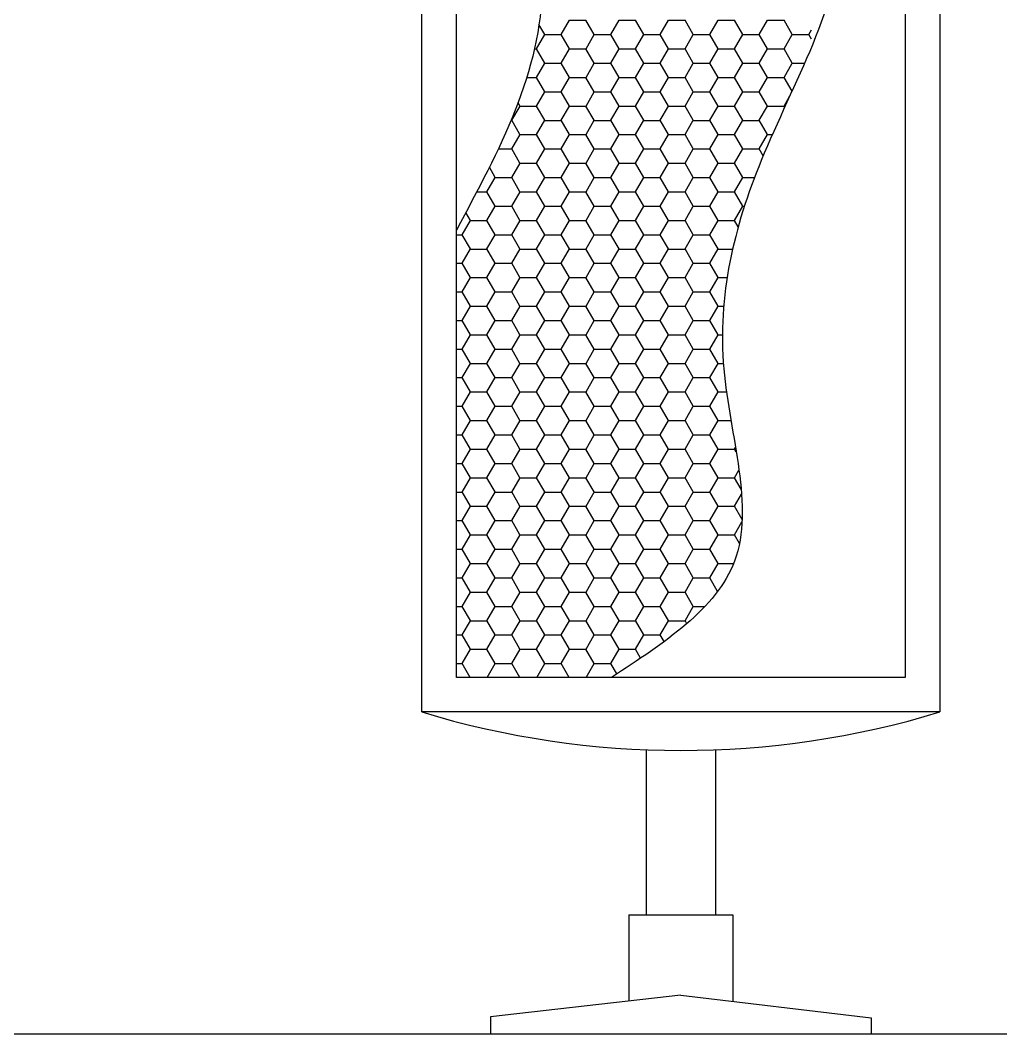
# Model space of a CAD drawing. Header units: inches. Extents: x 11.8 to 54.3, y 10.8 to 35.6.
# Drawn here: x 19.965 to 20.531, y 26.498 to 27.083 of the extents above; entities that cross this region are included whole.
import ezdxf

# ---------------------------------------------------------------- set-up
doc = ezdxf.new("R2010")
doc.units = ezdxf.units.IN
doc.header["$MEASUREMENT"] = 0
for name, color, linetype in [('02', 2, 'Continuous'), ('1', 1, 'Continuous'), ('4', 4, 'Continuous')]:
    doc.layers.add(name, color=color, linetype=linetype)

msp = doc.modelspace()

# ---------------------------------------------------------------- linework, layer by layer
at = {"layer": '02'}
for p, q in [((20.27713, 27.0749), (20.28189, 27.08315)), ((20.28188, 27.08314), (20.29141, 27.08314)), ((20.29617, 27.0749), (20.29141, 27.08315)), ((20.3057, 27.0749), (20.31047, 27.08315)), ((20.31046, 27.08314), (20.31998, 27.08314)), ((20.32474, 27.0749), (20.31998, 27.08315)), ((20.33428, 27.0749), (20.33904, 27.08315)), ((20.33903, 27.08314), (20.34856, 27.08314)), ((20.35332, 27.0749), (20.34856, 27.08315)), ((20.36285, 27.0749), (20.36762, 27.08315)), ((20.36761, 27.08314), (20.37713, 27.08314)), ((20.38189, 27.0749), (20.37713, 27.08315)), ((20.39143, 27.0749), (20.39619, 27.08315)), ((20.39618, 27.08314), (20.40571, 27.08314)), ((20.41047, 27.0749), (20.40571, 27.08315)), ((20.26759, 27.0749), (20.26427, 27.08066)), ((20.42, 27.0749), (20.42158, 27.07763)), ((20.26284, 27.06665), (20.2676, 27.0749)), ((20.26759, 27.07489), (20.27712, 27.07489)), ((20.28188, 27.06666), (20.27712, 27.0749)), ((20.29142, 27.06665), (20.29618, 27.0749)), ((20.29617, 27.07489), (20.30569, 27.07489)), ((20.31046, 27.06666), (20.30569, 27.0749)), ((20.31999, 27.06665), (20.32475, 27.0749)), ((20.32474, 27.07489), (20.33427, 27.07489)), ((20.33903, 27.06666), (20.33427, 27.0749)), ((20.34857, 27.06665), (20.35333, 27.0749)), ((20.35332, 27.07489), (20.36284, 27.07489)), ((20.36761, 27.06666), (20.36284, 27.0749)), ((20.37714, 27.06665), (20.3819, 27.0749)), ((20.38189, 27.07489), (20.39142, 27.07489)), ((20.39618, 27.06666), (20.39142, 27.0749)), ((20.40572, 27.06665), (20.41048, 27.0749)), ((20.41047, 27.07489), (20.41999, 27.07489)), ((20.42158, 27.07215), (20.41999, 27.0749)), ((20.26164, 27.06664), (20.26283, 27.06664)), ((20.26759, 27.05841), (20.26283, 27.06666)), ((20.27713, 27.0584), (20.28189, 27.06665)), ((20.28188, 27.06664), (20.29141, 27.06664)), ((20.29617, 27.05841), (20.29141, 27.06666)), ((20.3057, 27.0584), (20.31047, 27.06665)), ((20.31046, 27.06664), (20.31998, 27.06664)), ((20.32474, 27.05841), (20.31998, 27.06666)), ((20.33428, 27.0584), (20.33904, 27.06665)), ((20.33903, 27.06664), (20.34856, 27.06664)), ((20.35332, 27.05841), (20.34856, 27.06666)), ((20.36285, 27.0584), (20.36762, 27.06665)), ((20.36761, 27.06664), (20.37713, 27.06664)), ((20.38189, 27.05841), (20.37713, 27.06666)), ((20.39143, 27.0584), (20.39619, 27.06665)), ((20.39618, 27.06664), (20.40571, 27.06664)), ((20.41047, 27.05841), (20.40571, 27.06666)), ((20.26284, 27.05015), (20.2676, 27.0584)), ((20.26759, 27.05839), (20.27712, 27.05839)), ((20.28188, 27.05016), (20.27712, 27.05841)), ((20.29142, 27.05015), (20.29618, 27.0584)), ((20.29617, 27.05839), (20.30569, 27.05839)), ((20.31046, 27.05016), (20.30569, 27.05841)), ((20.31999, 27.05015), (20.32475, 27.0584)), ((20.32474, 27.05839), (20.33427, 27.05839)), ((20.33903, 27.05016), (20.33427, 27.05841)), ((20.34857, 27.05015), (20.35333, 27.0584)), ((20.35332, 27.05839), (20.36284, 27.05839)), ((20.36761, 27.05016), (20.36284, 27.05841)), ((20.37714, 27.05015), (20.3819, 27.0584)), ((20.38189, 27.05839), (20.39142, 27.05839)), ((20.39618, 27.05016), (20.39142, 27.05841)), ((20.40572, 27.05015), (20.41048, 27.0584)), ((20.41047, 27.05839), (20.4176, 27.05839)), ((20.25719, 27.05014), (20.26283, 27.05014)), ((20.26759, 27.04191), (20.26283, 27.05016)), ((20.27713, 27.0419), (20.28189, 27.05015)), ((20.28188, 27.05014), (20.29141, 27.05014)), ((20.29617, 27.04191), (20.29141, 27.05016)), ((20.3057, 27.0419), (20.31047, 27.05015)), ((20.31046, 27.05014), (20.31998, 27.05014)), ((20.32474, 27.04191), (20.31998, 27.05016)), ((20.33428, 27.0419), (20.33904, 27.05015)), ((20.33903, 27.05014), (20.34856, 27.05014)), ((20.35332, 27.04191), (20.34856, 27.05016)), ((20.36285, 27.0419), (20.36762, 27.05015)), ((20.36761, 27.05014), (20.37713, 27.05014)), ((20.38189, 27.04191), (20.37713, 27.05016)), ((20.39143, 27.0419), (20.39619, 27.05015)), ((20.39618, 27.05014), (20.40571, 27.05014)), ((20.41032, 27.04216), (20.40571, 27.05016)), ((20.26284, 27.03365), (20.2676, 27.0419)), ((20.26759, 27.0419), (20.27712, 27.0419)), ((20.28188, 27.03366), (20.27712, 27.04191)), ((20.29142, 27.03365), (20.29618, 27.0419)), ((20.29617, 27.0419), (20.30569, 27.0419)), ((20.31046, 27.03366), (20.30569, 27.04191)), ((20.31999, 27.03365), (20.32475, 27.0419)), ((20.32474, 27.0419), (20.33427, 27.0419)), ((20.33903, 27.03366), (20.33427, 27.04191)), ((20.34857, 27.03365), (20.35333, 27.0419)), ((20.35332, 27.0419), (20.36284, 27.0419)), ((20.36761, 27.03366), (20.36284, 27.04191)), ((20.37714, 27.03365), (20.3819, 27.0419)), ((20.38189, 27.0419), (20.39142, 27.0419)), ((20.39618, 27.03366), (20.39142, 27.04191)), ((20.40572, 27.03365), (20.40914, 27.03959)), ((20.24855, 27.02541), (20.25332, 27.03365)), ((20.25331, 27.03366), (20.25218, 27.03561)), ((20.25331, 27.03365), (20.26283, 27.03365)), ((20.26759, 27.02541), (20.26283, 27.03366)), ((20.27713, 27.02541), (20.28189, 27.03365)), ((20.28188, 27.03365), (20.29141, 27.03365)), ((20.29617, 27.02541), (20.29141, 27.03366)), ((20.3057, 27.02541), (20.31047, 27.03365)), ((20.31046, 27.03365), (20.31998, 27.03365)), ((20.32474, 27.02541), (20.31998, 27.03366)), ((20.33428, 27.02541), (20.33904, 27.03365)), ((20.33903, 27.03365), (20.34856, 27.03365)), ((20.35332, 27.02541), (20.34856, 27.03366)), ((20.36285, 27.02541), (20.36762, 27.03365)), ((20.36761, 27.03365), (20.37713, 27.03365)), ((20.38189, 27.02541), (20.37713, 27.03366)), ((20.39143, 27.02541), (20.39619, 27.03365)), ((20.39618, 27.03365), (20.40571, 27.03365)), ((20.4061, 27.03297), (20.40571, 27.03366)), ((20.24812, 27.0254), (20.24854, 27.0254)), ((20.25331, 27.01716), (20.24854, 27.02541)), ((20.26284, 27.01716), (20.2676, 27.02541)), ((20.26759, 27.0254), (20.27712, 27.0254)), ((20.28188, 27.01716), (20.27712, 27.02541)), ((20.29142, 27.01716), (20.29618, 27.02541)), ((20.29617, 27.0254), (20.30569, 27.0254)), ((20.31046, 27.01716), (20.30569, 27.02541)), ((20.31999, 27.01716), (20.32475, 27.02541)), ((20.32474, 27.0254), (20.33427, 27.0254)), ((20.33903, 27.01716), (20.33427, 27.02541)), ((20.34857, 27.01716), (20.35333, 27.02541)), ((20.35332, 27.0254), (20.36284, 27.0254)), ((20.36761, 27.01716), (20.36284, 27.02541)), ((20.37714, 27.01716), (20.3819, 27.02541)), ((20.38189, 27.0254), (20.39142, 27.0254)), ((20.39618, 27.01716), (20.39142, 27.02541)), ((20.24855, 27.00891), (20.25332, 27.01716)), ((20.25331, 27.01715), (20.26283, 27.01715)), ((20.26759, 27.00891), (20.26283, 27.01716)), ((20.27713, 27.00891), (20.28189, 27.01716)), ((20.28188, 27.01715), (20.29141, 27.01715)), ((20.29617, 27.00891), (20.29141, 27.01716)), ((20.3057, 27.00891), (20.31047, 27.01716)), ((20.31046, 27.01715), (20.31998, 27.01715)), ((20.32474, 27.00891), (20.31998, 27.01716)), ((20.33428, 27.00891), (20.33904, 27.01716)), ((20.33903, 27.01715), (20.34856, 27.01715)), ((20.35332, 27.00891), (20.34856, 27.01716)), ((20.36285, 27.00891), (20.36762, 27.01716)), ((20.36761, 27.01715), (20.37713, 27.01715)), ((20.38189, 27.00891), (20.37713, 27.01716)), ((20.39143, 27.00891), (20.39619, 27.01716)), ((20.39618, 27.01715), (20.39893, 27.01715)), ((20.24077, 27.0089), (20.24854, 27.0089)), ((20.25331, 27.00066), (20.24854, 27.00891)), ((20.26284, 27.00066), (20.2676, 27.00891)), ((20.26759, 27.0089), (20.27712, 27.0089)), ((20.28188, 27.00066), (20.27712, 27.00891)), ((20.29142, 27.00066), (20.29618, 27.00891)), ((20.29617, 27.0089), (20.30569, 27.0089)), ((20.31046, 27.00066), (20.30569, 27.00891)), ((20.31999, 27.00066), (20.32475, 27.00891)), ((20.32474, 27.0089), (20.33427, 27.0089)), ((20.33903, 27.00066), (20.33427, 27.00891)), ((20.34857, 27.00066), (20.35333, 27.00891)), ((20.35332, 27.0089), (20.36284, 27.0089)), ((20.36761, 27.00066), (20.36284, 27.00891)), ((20.37714, 27.00066), (20.3819, 27.00891)), ((20.38189, 27.0089), (20.39142, 27.0089)), ((20.39368, 27.00499), (20.39142, 27.00891)), ((20.23902, 26.99242), (20.23562, 26.9983)), ((20.24855, 26.99241), (20.25332, 27.00066)), ((20.25331, 27.00065), (20.26283, 27.00065)), ((20.26759, 26.99242), (20.26283, 27.00066)), ((20.27713, 26.99241), (20.28189, 27.00066)), ((20.28188, 27.00065), (20.29141, 27.00065)), ((20.29617, 26.99242), (20.29141, 27.00066)), ((20.3057, 26.99241), (20.31047, 27.00066)), ((20.31046, 27.00065), (20.31998, 27.00065)), ((20.32474, 26.99242), (20.31998, 27.00066)), ((20.33428, 26.99241), (20.33904, 27.00066)), ((20.33903, 27.00065), (20.34856, 27.00065)), ((20.35332, 26.99242), (20.34856, 27.00066)), ((20.36285, 26.99241), (20.36762, 27.00066)), ((20.36761, 27.00065), (20.37713, 27.00065)), ((20.38189, 26.99242), (20.37713, 27.00066)), ((20.23427, 26.98416), (20.23903, 26.99241)), ((20.23902, 26.9924), (20.24854, 26.9924)), ((20.25331, 26.98417), (20.24854, 26.99242)), ((20.26284, 26.98416), (20.2676, 26.99241)), ((20.26759, 26.9924), (20.27712, 26.9924)), ((20.28188, 26.98417), (20.27712, 26.99242)), ((20.29142, 26.98416), (20.29618, 26.99241)), ((20.29617, 26.9924), (20.30569, 26.9924)), ((20.31046, 26.98417), (20.30569, 26.99242)), ((20.31999, 26.98416), (20.32475, 26.99241)), ((20.32474, 26.9924), (20.33427, 26.9924)), ((20.33903, 26.98417), (20.33427, 26.99242)), ((20.34857, 26.98416), (20.35333, 26.99241)), ((20.35332, 26.9924), (20.36284, 26.9924)), ((20.36761, 26.98417), (20.36284, 26.99242)), ((20.37714, 26.98416), (20.3819, 26.99241)), ((20.38189, 26.9924), (20.38867, 26.9924)), ((20.22838, 26.98415), (20.23426, 26.98415)), ((20.23902, 26.97592), (20.23426, 26.98417)), ((20.24855, 26.97591), (20.25332, 26.98416)), ((20.25331, 26.98415), (20.26283, 26.98415)), ((20.26759, 26.97592), (20.26283, 26.98417)), ((20.27713, 26.97591), (20.28189, 26.98416)), ((20.28188, 26.98415), (20.29141, 26.98415)), ((20.29617, 26.97592), (20.29141, 26.98417)), ((20.3057, 26.97591), (20.31047, 26.98416)), ((20.31046, 26.98415), (20.31998, 26.98415)), ((20.32474, 26.97592), (20.31998, 26.98417)), ((20.33428, 26.97591), (20.33904, 26.98416)), ((20.33903, 26.98415), (20.34856, 26.98415)), ((20.35332, 26.97592), (20.34856, 26.98417)), ((20.36285, 26.97591), (20.36762, 26.98416)), ((20.36761, 26.98415), (20.37713, 26.98415)), ((20.38189, 26.97592), (20.37713, 26.98417)), ((20.22473, 26.96767), (20.22208, 26.97226)), ((20.23427, 26.96766), (20.23903, 26.97591)), ((20.23902, 26.9759), (20.24854, 26.9759)), ((20.25331, 26.96767), (20.24854, 26.97592)), ((20.26284, 26.96766), (20.2676, 26.97591)), ((20.26759, 26.9759), (20.27712, 26.9759)), ((20.28188, 26.96767), (20.27712, 26.97592)), ((20.29142, 26.96766), (20.29618, 26.97591)), ((20.29617, 26.9759), (20.30569, 26.9759)), ((20.31046, 26.96767), (20.30569, 26.97592)), ((20.31999, 26.96766), (20.32475, 26.97591)), ((20.32474, 26.9759), (20.33427, 26.9759)), ((20.33903, 26.96767), (20.33427, 26.97592)), ((20.34857, 26.96766), (20.35333, 26.97591)), ((20.35332, 26.9759), (20.36284, 26.9759)), ((20.36761, 26.96767), (20.36284, 26.97592)), ((20.37714, 26.96766), (20.3819, 26.97591)), ((20.38189, 26.9759), (20.38286, 26.9759)), ((20.21998, 26.95941), (20.22474, 26.96766)), ((20.22473, 26.96766), (20.23426, 26.96766)), ((20.23902, 26.95942), (20.23426, 26.96767)), ((20.24855, 26.95941), (20.25332, 26.96766)), ((20.25331, 26.96766), (20.26283, 26.96766)), ((20.26759, 26.95942), (20.26283, 26.96767)), ((20.27713, 26.95941), (20.28189, 26.96766)), ((20.28188, 26.96766), (20.29141, 26.96766)), ((20.29617, 26.95942), (20.29141, 26.96767)), ((20.3057, 26.95941), (20.31047, 26.96766)), ((20.31046, 26.96766), (20.31998, 26.96766)), ((20.32474, 26.95942), (20.31998, 26.96767)), ((20.33428, 26.95941), (20.33904, 26.96766)), ((20.33903, 26.96766), (20.34856, 26.96766)), ((20.35332, 26.95942), (20.34856, 26.96767)), ((20.36285, 26.95941), (20.36762, 26.96766)), ((20.36761, 26.96766), (20.37713, 26.96766)), ((20.37927, 26.96396), (20.37713, 26.96767)), ((20.21662, 26.95941), (20.21997, 26.95941)), ((20.22473, 26.95117), (20.21997, 26.95942)), ((20.23427, 26.95117), (20.23903, 26.95941)), ((20.23902, 26.95941), (20.24854, 26.95941)), ((20.25331, 26.95117), (20.24854, 26.95942)), ((20.26284, 26.95117), (20.2676, 26.95941)), ((20.26759, 26.95941), (20.27712, 26.95941)), ((20.28188, 26.95117), (20.27712, 26.95942)), ((20.29142, 26.95117), (20.29618, 26.95941)), ((20.29617, 26.95941), (20.30569, 26.95941)), ((20.31046, 26.95117), (20.30569, 26.95942)), ((20.31999, 26.95117), (20.32475, 26.95941)), ((20.32474, 26.95941), (20.33427, 26.95941)), ((20.33903, 26.95117), (20.33427, 26.95942)), ((20.34857, 26.95117), (20.35333, 26.95941)), ((20.35332, 26.95941), (20.36284, 26.95941)), ((20.36761, 26.95117), (20.36284, 26.95942)), ((20.21998, 26.94292), (20.22474, 26.95117)), ((20.22473, 26.95116), (20.23426, 26.95116)), ((20.23902, 26.94292), (20.23426, 26.95117)), ((20.24855, 26.94292), (20.25332, 26.95117)), ((20.25331, 26.95116), (20.26283, 26.95116)), ((20.26759, 26.94292), (20.26283, 26.95117)), ((20.27713, 26.94292), (20.28189, 26.95117)), ((20.28188, 26.95116), (20.29141, 26.95116)), ((20.29617, 26.94292), (20.29141, 26.95117)), ((20.3057, 26.94292), (20.31047, 26.95117)), ((20.31046, 26.95116), (20.31998, 26.95116)), ((20.32474, 26.94292), (20.31998, 26.95117)), ((20.33428, 26.94292), (20.33904, 26.95117)), ((20.33903, 26.95116), (20.34856, 26.95116)), ((20.35332, 26.94292), (20.34856, 26.95117)), ((20.36285, 26.94292), (20.36762, 26.95117)), ((20.36761, 26.95116), (20.37603, 26.95116)), ((20.21662, 26.94291), (20.21997, 26.94291)), ((20.22473, 26.93467), (20.21997, 26.94292)), ((20.23427, 26.93467), (20.23903, 26.94292)), ((20.23902, 26.94291), (20.24854, 26.94291)), ((20.25331, 26.93467), (20.24854, 26.94292)), ((20.26284, 26.93467), (20.2676, 26.94292)), ((20.26759, 26.94291), (20.27712, 26.94291)), ((20.28188, 26.93467), (20.27712, 26.94292)), ((20.29142, 26.93467), (20.29618, 26.94292)), ((20.29617, 26.94291), (20.30569, 26.94291)), ((20.31046, 26.93467), (20.30569, 26.94292)), ((20.31999, 26.93467), (20.32475, 26.94292)), ((20.32474, 26.94291), (20.33427, 26.94291)), ((20.33903, 26.93467), (20.33427, 26.94292)), ((20.34857, 26.93467), (20.35333, 26.94292)), ((20.35332, 26.94291), (20.36284, 26.94291)), ((20.36761, 26.93467), (20.36284, 26.94292)), ((20.21998, 26.92642), (20.22474, 26.93467)), ((20.22473, 26.93466), (20.23426, 26.93466)), ((20.23902, 26.92642), (20.23426, 26.93467)), ((20.24855, 26.92642), (20.25332, 26.93467)), ((20.25331, 26.93466), (20.26283, 26.93466)), ((20.26759, 26.92642), (20.26283, 26.93467)), ((20.27713, 26.92642), (20.28189, 26.93467)), ((20.28188, 26.93466), (20.29141, 26.93466)), ((20.29617, 26.92642), (20.29141, 26.93467)), ((20.3057, 26.92642), (20.31047, 26.93467)), ((20.31046, 26.93466), (20.31998, 26.93466)), ((20.32474, 26.92642), (20.31998, 26.93467)), ((20.33428, 26.92642), (20.33904, 26.93467)), ((20.33903, 26.93466), (20.34856, 26.93466)), ((20.35332, 26.92642), (20.34856, 26.93467)), ((20.36285, 26.92642), (20.36762, 26.93467)), ((20.36761, 26.93466), (20.37286, 26.93466)), ((20.21662, 26.92641), (20.21997, 26.92641)), ((20.22473, 26.91818), (20.21997, 26.92642)), ((20.23427, 26.91817), (20.23903, 26.92642)), ((20.23902, 26.92641), (20.24854, 26.92641)), ((20.25331, 26.91818), (20.24854, 26.92642)), ((20.26284, 26.91817), (20.2676, 26.92642)), ((20.26759, 26.92641), (20.27712, 26.92641)), ((20.28188, 26.91818), (20.27712, 26.92642)), ((20.29142, 26.91817), (20.29618, 26.92642)), ((20.29617, 26.92641), (20.30569, 26.92641)), ((20.31046, 26.91818), (20.30569, 26.92642)), ((20.31999, 26.91817), (20.32475, 26.92642)), ((20.32474, 26.92641), (20.33427, 26.92641)), ((20.33903, 26.91818), (20.33427, 26.92642)), ((20.34857, 26.91817), (20.35333, 26.92642)), ((20.35332, 26.92641), (20.36284, 26.92641)), ((20.36761, 26.91818), (20.36284, 26.92642)), ((20.21998, 26.90992), (20.22474, 26.91817)), ((20.22473, 26.91816), (20.23426, 26.91816)), ((20.23902, 26.90993), (20.23426, 26.91818)), ((20.24855, 26.90992), (20.25332, 26.91817)), ((20.25331, 26.91816), (20.26283, 26.91816)), ((20.26759, 26.90993), (20.26283, 26.91818)), ((20.27713, 26.90992), (20.28189, 26.91817)), ((20.28188, 26.91816), (20.29141, 26.91816)), ((20.29617, 26.90993), (20.29141, 26.91818)), ((20.3057, 26.90992), (20.31047, 26.91817)), ((20.31046, 26.91816), (20.31998, 26.91816)), ((20.32474, 26.90993), (20.31998, 26.91818)), ((20.33428, 26.90992), (20.33904, 26.91817)), ((20.33903, 26.91816), (20.34856, 26.91816)), ((20.35332, 26.90993), (20.34856, 26.91818)), ((20.36285, 26.90992), (20.36762, 26.91817)), ((20.36761, 26.91816), (20.37087, 26.91816)), ((20.21662, 26.90991), (20.21997, 26.90991)), ((20.22473, 26.90168), (20.21997, 26.90993)), ((20.23427, 26.90167), (20.23903, 26.90992)), ((20.23902, 26.90991), (20.24854, 26.90991)), ((20.25331, 26.90168), (20.24854, 26.90993)), ((20.26284, 26.90167), (20.2676, 26.90992)), ((20.26759, 26.90991), (20.27712, 26.90991)), ((20.28188, 26.90168), (20.27712, 26.90993)), ((20.29142, 26.90167), (20.29618, 26.90992)), ((20.29617, 26.90991), (20.30569, 26.90991)), ((20.31046, 26.90168), (20.30569, 26.90993)), ((20.31999, 26.90167), (20.32475, 26.90992)), ((20.32474, 26.90991), (20.33427, 26.90991)), ((20.33903, 26.90168), (20.33427, 26.90993)), ((20.34857, 26.90167), (20.35333, 26.90992)), ((20.35332, 26.90991), (20.36284, 26.90991)), ((20.36761, 26.90168), (20.36284, 26.90993)), ((20.21998, 26.89342), (20.22474, 26.90167)), ((20.22473, 26.90166), (20.23426, 26.90166)), ((20.23902, 26.89343), (20.23426, 26.90168)), ((20.24855, 26.89342), (20.25332, 26.90167)), ((20.25331, 26.90166), (20.26283, 26.90166)), ((20.26759, 26.89343), (20.26283, 26.90168)), ((20.27713, 26.89342), (20.28189, 26.90167)), ((20.28188, 26.90166), (20.29141, 26.90166)), ((20.29617, 26.89343), (20.29141, 26.90168)), ((20.3057, 26.89342), (20.31047, 26.90167)), ((20.31046, 26.90166), (20.31998, 26.90166)), ((20.32474, 26.89343), (20.31998, 26.90168)), ((20.33428, 26.89342), (20.33904, 26.90167)), ((20.33903, 26.90166), (20.34856, 26.90166)), ((20.35332, 26.89343), (20.34856, 26.90168)), ((20.36285, 26.89342), (20.36762, 26.90167)), ((20.36761, 26.90166), (20.37013, 26.90166)), ((20.21662, 26.89342), (20.21997, 26.89342)), ((20.22473, 26.88518), (20.21997, 26.89343)), ((20.23427, 26.88517), (20.23903, 26.89342)), ((20.23902, 26.89342), (20.24854, 26.89342)), ((20.25331, 26.88518), (20.24854, 26.89343)), ((20.26284, 26.88517), (20.2676, 26.89342)), ((20.26759, 26.89342), (20.27712, 26.89342)), ((20.28188, 26.88518), (20.27712, 26.89343)), ((20.29142, 26.88517), (20.29618, 26.89342)), ((20.29617, 26.89342), (20.30569, 26.89342)), ((20.31046, 26.88518), (20.30569, 26.89343)), ((20.31999, 26.88517), (20.32475, 26.89342)), ((20.32474, 26.89342), (20.33427, 26.89342)), ((20.33903, 26.88518), (20.33427, 26.89343)), ((20.34857, 26.88517), (20.35333, 26.89342)), ((20.35332, 26.89342), (20.36284, 26.89342)), ((20.36761, 26.88518), (20.36284, 26.89343)), ((20.21998, 26.87693), (20.22474, 26.88517)), ((20.22473, 26.88517), (20.23426, 26.88517)), ((20.23902, 26.87693), (20.23426, 26.88518)), ((20.24855, 26.87693), (20.25332, 26.88517)), ((20.25331, 26.88517), (20.26283, 26.88517)), ((20.26759, 26.87693), (20.26283, 26.88518)), ((20.27713, 26.87693), (20.28189, 26.88517)), ((20.28188, 26.88517), (20.29141, 26.88517)), ((20.29617, 26.87693), (20.29141, 26.88518)), ((20.3057, 26.87693), (20.31047, 26.88517)), ((20.31046, 26.88517), (20.31998, 26.88517)), ((20.32474, 26.87693), (20.31998, 26.88518)), ((20.33428, 26.87693), (20.33904, 26.88517)), ((20.33903, 26.88517), (20.34856, 26.88517)), ((20.35332, 26.87693), (20.34856, 26.88518)), ((20.36285, 26.87693), (20.36762, 26.88517)), ((20.36761, 26.88517), (20.37068, 26.88517)), ((20.21662, 26.87692), (20.21997, 26.87692)), ((20.22473, 26.86868), (20.21997, 26.87693)), ((20.23427, 26.86868), (20.23903, 26.87693)), ((20.23902, 26.87692), (20.24854, 26.87692)), ((20.25331, 26.86868), (20.24854, 26.87693)), ((20.26284, 26.86868), (20.2676, 26.87693)), ((20.26759, 26.87692), (20.27712, 26.87692)), ((20.28188, 26.86868), (20.27712, 26.87693)), ((20.29142, 26.86868), (20.29618, 26.87693)), ((20.29617, 26.87692), (20.30569, 26.87692)), ((20.31046, 26.86868), (20.30569, 26.87693)), ((20.31999, 26.86868), (20.32475, 26.87693)), ((20.32474, 26.87692), (20.33427, 26.87692)), ((20.33903, 26.86868), (20.33427, 26.87693)), ((20.34857, 26.86868), (20.35333, 26.87693)), ((20.35332, 26.87692), (20.36284, 26.87692)), ((20.36761, 26.86868), (20.36284, 26.87693)), ((20.21998, 26.86043), (20.22474, 26.86868)), ((20.22473, 26.86867), (20.23426, 26.86867)), ((20.23902, 26.86043), (20.23426, 26.86868)), ((20.24855, 26.86043), (20.25332, 26.86868)), ((20.25331, 26.86867), (20.26283, 26.86867)), ((20.26759, 26.86043), (20.26283, 26.86868)), ((20.27713, 26.86043), (20.28189, 26.86868)), ((20.28188, 26.86867), (20.29141, 26.86867)), ((20.29617, 26.86043), (20.29141, 26.86868)), ((20.3057, 26.86043), (20.31047, 26.86868)), ((20.31046, 26.86867), (20.31998, 26.86867)), ((20.32474, 26.86043), (20.31998, 26.86868)), ((20.33428, 26.86043), (20.33904, 26.86868)), ((20.33903, 26.86867), (20.34856, 26.86867)), ((20.35332, 26.86043), (20.34856, 26.86868)), ((20.36285, 26.86043), (20.36762, 26.86868)), ((20.36761, 26.86867), (20.37248, 26.86867)), ((20.21662, 26.86042), (20.21997, 26.86042)), ((20.22473, 26.85218), (20.21997, 26.86043)), ((20.23427, 26.85218), (20.23903, 26.86043)), ((20.23902, 26.86042), (20.24854, 26.86042)), ((20.25331, 26.85218), (20.24854, 26.86043)), ((20.26284, 26.85218), (20.2676, 26.86043)), ((20.26759, 26.86042), (20.27712, 26.86042)), ((20.28188, 26.85218), (20.27712, 26.86043)), ((20.29142, 26.85218), (20.29618, 26.86043)), ((20.29617, 26.86042), (20.30569, 26.86042)), ((20.31046, 26.85218), (20.30569, 26.86043)), ((20.31999, 26.85218), (20.32475, 26.86043)), ((20.32474, 26.86042), (20.33427, 26.86042)), ((20.33903, 26.85218), (20.33427, 26.86043)), ((20.34857, 26.85218), (20.35333, 26.86043)), ((20.35332, 26.86042), (20.36284, 26.86042)), ((20.36761, 26.85218), (20.36284, 26.86043)), ((20.21998, 26.84393), (20.22474, 26.85218)), ((20.22473, 26.85217), (20.23426, 26.85217)), ((20.23902, 26.84394), (20.23426, 26.85218)), ((20.24855, 26.84393), (20.25332, 26.85218)), ((20.25331, 26.85217), (20.26283, 26.85217)), ((20.26759, 26.84394), (20.26283, 26.85218)), ((20.27713, 26.84393), (20.28189, 26.85218)), ((20.28188, 26.85217), (20.29141, 26.85217)), ((20.29617, 26.84394), (20.29141, 26.85218)), ((20.3057, 26.84393), (20.31047, 26.85218)), ((20.31046, 26.85217), (20.31998, 26.85217)), ((20.32474, 26.84394), (20.31998, 26.85218)), ((20.33428, 26.84393), (20.33904, 26.85218)), ((20.33903, 26.85217), (20.34856, 26.85217)), ((20.35332, 26.84394), (20.34856, 26.85218)), ((20.36285, 26.84393), (20.36762, 26.85218)), ((20.36761, 26.85217), (20.37507, 26.85217)), ((20.21662, 26.84392), (20.21997, 26.84392)), ((20.22473, 26.83569), (20.21997, 26.84394)), ((20.23427, 26.83568), (20.23903, 26.84393)), ((20.23902, 26.84392), (20.24854, 26.84392)), ((20.25331, 26.83569), (20.24854, 26.84394)), ((20.26284, 26.83568), (20.2676, 26.84393)), ((20.26759, 26.84392), (20.27712, 26.84392)), ((20.28188, 26.83569), (20.27712, 26.84394)), ((20.29142, 26.83568), (20.29618, 26.84393)), ((20.29617, 26.84392), (20.30569, 26.84392)), ((20.31046, 26.83569), (20.30569, 26.84394)), ((20.31999, 26.83568), (20.32475, 26.84393)), ((20.32474, 26.84392), (20.33427, 26.84392)), ((20.33903, 26.83569), (20.33427, 26.84394)), ((20.34857, 26.83568), (20.35333, 26.84393)), ((20.35332, 26.84392), (20.36284, 26.84392)), ((20.36761, 26.83569), (20.36284, 26.84394)), ((20.21998, 26.82743), (20.22474, 26.83568)), ((20.22473, 26.83567), (20.23426, 26.83567)), ((20.23902, 26.82744), (20.23426, 26.83569)), ((20.24855, 26.82743), (20.25332, 26.83568)), ((20.25331, 26.83567), (20.26283, 26.83567)), ((20.26759, 26.82744), (20.26283, 26.83569)), ((20.27713, 26.82743), (20.28189, 26.83568)), ((20.28188, 26.83567), (20.29141, 26.83567)), ((20.29617, 26.82744), (20.29141, 26.83569)), ((20.3057, 26.82743), (20.31047, 26.83568)), ((20.31046, 26.83567), (20.31998, 26.83567)), ((20.32474, 26.82744), (20.31998, 26.83569)), ((20.33428, 26.82743), (20.33904, 26.83568)), ((20.33903, 26.83567), (20.34856, 26.83567)), ((20.35332, 26.82744), (20.34856, 26.83569)), ((20.36285, 26.82743), (20.36762, 26.83568)), ((20.36761, 26.83567), (20.37713, 26.83567)), ((20.37814, 26.83393), (20.37713, 26.83569)), ((20.37714, 26.83568), (20.3777, 26.83665)), ((20.21662, 26.82742), (20.21997, 26.82742)), ((20.22473, 26.81919), (20.21997, 26.82744)), ((20.23427, 26.81918), (20.23903, 26.82743)), ((20.23902, 26.82742), (20.24854, 26.82742)), ((20.25331, 26.81919), (20.24854, 26.82744)), ((20.26284, 26.81918), (20.2676, 26.82743)), ((20.26759, 26.82742), (20.27712, 26.82742)), ((20.28188, 26.81919), (20.27712, 26.82744)), ((20.29142, 26.81918), (20.29618, 26.82743)), ((20.29617, 26.82742), (20.30569, 26.82742)), ((20.31046, 26.81919), (20.30569, 26.82744)), ((20.31999, 26.81918), (20.32475, 26.82743)), ((20.32474, 26.82742), (20.33427, 26.82742)), ((20.33903, 26.81919), (20.33427, 26.82744)), ((20.34857, 26.81918), (20.35333, 26.82743)), ((20.35332, 26.82742), (20.36284, 26.82742)), ((20.36761, 26.81919), (20.36284, 26.82744)), ((20.37714, 26.81918), (20.37969, 26.82359)), ((20.21998, 26.81093), (20.22474, 26.81918)), ((20.22473, 26.81918), (20.23426, 26.81918)), ((20.23902, 26.81094), (20.23426, 26.81919)), ((20.24855, 26.81093), (20.25332, 26.81918)), ((20.25331, 26.81918), (20.26283, 26.81918)), ((20.26759, 26.81094), (20.26283, 26.81919)), ((20.27713, 26.81093), (20.28189, 26.81918)), ((20.28188, 26.81918), (20.29141, 26.81918)), ((20.29617, 26.81094), (20.29141, 26.81919)), ((20.3057, 26.81093), (20.31047, 26.81918)), ((20.31046, 26.81918), (20.31998, 26.81918)), ((20.32474, 26.81094), (20.31998, 26.81919)), ((20.33428, 26.81093), (20.33904, 26.81918)), ((20.33903, 26.81918), (20.34856, 26.81918)), ((20.35332, 26.81094), (20.34856, 26.81919)), ((20.36285, 26.81093), (20.36762, 26.81918)), ((20.36761, 26.81918), (20.37713, 26.81918)), ((20.38094, 26.8126), (20.37713, 26.81919)), ((20.21662, 26.81093), (20.21997, 26.81093)), ((20.22473, 26.80269), (20.21997, 26.81094)), ((20.23427, 26.80269), (20.23903, 26.81093)), ((20.23902, 26.81093), (20.24854, 26.81093)), ((20.25331, 26.80269), (20.24854, 26.81094)), ((20.26284, 26.80269), (20.2676, 26.81093)), ((20.26759, 26.81093), (20.27712, 26.81093)), ((20.28188, 26.80269), (20.27712, 26.81094)), ((20.29142, 26.80269), (20.29618, 26.81093)), ((20.29617, 26.81093), (20.30569, 26.81093)), ((20.31046, 26.80269), (20.30569, 26.81094)), ((20.31999, 26.80269), (20.32475, 26.81093)), ((20.32474, 26.81093), (20.33427, 26.81093)), ((20.33903, 26.80269), (20.33427, 26.81094)), ((20.34857, 26.80269), (20.35333, 26.81093)), ((20.35332, 26.81093), (20.36284, 26.81093)), ((20.36761, 26.80269), (20.36284, 26.81094)), ((20.37714, 26.80269), (20.38117, 26.80967)), ((20.21998, 26.79444), (20.22474, 26.80269)), ((20.22473, 26.80268), (20.23426, 26.80268)), ((20.23902, 26.79444), (20.23426, 26.80269)), ((20.24855, 26.79444), (20.25332, 26.80269)), ((20.25331, 26.80268), (20.26283, 26.80268)), ((20.26759, 26.79444), (20.26283, 26.80269)), ((20.27713, 26.79444), (20.28189, 26.80269)), ((20.28188, 26.80268), (20.29141, 26.80268)), ((20.29617, 26.79444), (20.29141, 26.80269)), ((20.3057, 26.79444), (20.31047, 26.80269)), ((20.31046, 26.80268), (20.31998, 26.80268)), ((20.32474, 26.79444), (20.31998, 26.80269)), ((20.33428, 26.79444), (20.33904, 26.80269)), ((20.33903, 26.80268), (20.34856, 26.80268)), ((20.35332, 26.79444), (20.34856, 26.80269)), ((20.36285, 26.79444), (20.36762, 26.80269)), ((20.36761, 26.80268), (20.37713, 26.80268)), ((20.38151, 26.79511), (20.37713, 26.80269)), ((20.21662, 26.79443), (20.21997, 26.79443)), ((20.22473, 26.78619), (20.21997, 26.79444)), ((20.23427, 26.78619), (20.23903, 26.79444)), ((20.23902, 26.79443), (20.24854, 26.79443)), ((20.25331, 26.78619), (20.24854, 26.79444)), ((20.26284, 26.78619), (20.2676, 26.79444)), ((20.26759, 26.79443), (20.27712, 26.79443)), ((20.28188, 26.78619), (20.27712, 26.79444)), ((20.29142, 26.78619), (20.29618, 26.79444)), ((20.29617, 26.79443), (20.30569, 26.79443)), ((20.31046, 26.78619), (20.30569, 26.79444)), ((20.31999, 26.78619), (20.32475, 26.79444)), ((20.32474, 26.79443), (20.33427, 26.79443)), ((20.33903, 26.78619), (20.33427, 26.79444)), ((20.34857, 26.78619), (20.35333, 26.79444)), ((20.35332, 26.79443), (20.36284, 26.79443)), ((20.36761, 26.78619), (20.36284, 26.79444)), ((20.37714, 26.78619), (20.38145, 26.79364)), ((20.21998, 26.77794), (20.22474, 26.78619)), ((20.22473, 26.78618), (20.23426, 26.78618)), ((20.23902, 26.77794), (20.23426, 26.78619)), ((20.24855, 26.77794), (20.25332, 26.78619)), ((20.25331, 26.78618), (20.26283, 26.78618)), ((20.26759, 26.77794), (20.26283, 26.78619)), ((20.27713, 26.77794), (20.28189, 26.78619)), ((20.28188, 26.78618), (20.29141, 26.78618)), ((20.29617, 26.77794), (20.29141, 26.78619)), ((20.3057, 26.77794), (20.31047, 26.78619)), ((20.31046, 26.78618), (20.31998, 26.78618)), ((20.32474, 26.77794), (20.31998, 26.78619)), ((20.33428, 26.77794), (20.33904, 26.78619)), ((20.33903, 26.78618), (20.34856, 26.78618)), ((20.35332, 26.77794), (20.34856, 26.78619)), ((20.36285, 26.77794), (20.36762, 26.78619)), ((20.36761, 26.78618), (20.37713, 26.78618)), ((20.37998, 26.78126), (20.37713, 26.78619)), ((20.21662, 26.77793), (20.21997, 26.77793)), ((20.22473, 26.7697), (20.21997, 26.77794)), ((20.23427, 26.76969), (20.23903, 26.77794)), ((20.23902, 26.77793), (20.24854, 26.77793)), ((20.25331, 26.7697), (20.24854, 26.77794)), ((20.26284, 26.76969), (20.2676, 26.77794)), ((20.26759, 26.77793), (20.27712, 26.77793)), ((20.28188, 26.7697), (20.27712, 26.77794)), ((20.29142, 26.76969), (20.29618, 26.77794)), ((20.29617, 26.77793), (20.30569, 26.77793)), ((20.31046, 26.7697), (20.30569, 26.77794)), ((20.31999, 26.76969), (20.32475, 26.77794)), ((20.32474, 26.77793), (20.33427, 26.77793)), ((20.33903, 26.7697), (20.33427, 26.77794)), ((20.34857, 26.76969), (20.35333, 26.77794)), ((20.35332, 26.77793), (20.36284, 26.77793)), ((20.36761, 26.7697), (20.36284, 26.77794)), ((20.21998, 26.76144), (20.22474, 26.76969)), ((20.22473, 26.76968), (20.23426, 26.76968)), ((20.23902, 26.76145), (20.23426, 26.7697)), ((20.24855, 26.76144), (20.25332, 26.76969)), ((20.25331, 26.76968), (20.26283, 26.76968)), ((20.26759, 26.76145), (20.26283, 26.7697)), ((20.27713, 26.76144), (20.28189, 26.76969)), ((20.28188, 26.76968), (20.29141, 26.76968)), ((20.29617, 26.76145), (20.29141, 26.7697)), ((20.3057, 26.76144), (20.31047, 26.76969)), ((20.31046, 26.76968), (20.31998, 26.76968)), ((20.32474, 26.76145), (20.31998, 26.7697)), ((20.33428, 26.76144), (20.33904, 26.76969)), ((20.33903, 26.76968), (20.34856, 26.76968)), ((20.35332, 26.76145), (20.34856, 26.7697)), ((20.36285, 26.76144), (20.36762, 26.76969)), ((20.36761, 26.76968), (20.37659, 26.76968)), ((20.21662, 26.76143), (20.21997, 26.76143)), ((20.22473, 26.7532), (20.21997, 26.76145)), ((20.23427, 26.75319), (20.23903, 26.76144)), ((20.23902, 26.76143), (20.24854, 26.76143)), ((20.25331, 26.7532), (20.24854, 26.76145)), ((20.26284, 26.75319), (20.2676, 26.76144)), ((20.26759, 26.76143), (20.27712, 26.76143)), ((20.28188, 26.7532), (20.27712, 26.76145)), ((20.29142, 26.75319), (20.29618, 26.76144)), ((20.29617, 26.76143), (20.30569, 26.76143)), ((20.31046, 26.7532), (20.30569, 26.76145)), ((20.31999, 26.75319), (20.32475, 26.76144)), ((20.32474, 26.76143), (20.33427, 26.76143)), ((20.33903, 26.7532), (20.33427, 26.76145)), ((20.34857, 26.75319), (20.35333, 26.76144)), ((20.35332, 26.76143), (20.36284, 26.76143)), ((20.36738, 26.75358), (20.36284, 26.76145)), ((20.21998, 26.74494), (20.22474, 26.75319)), ((20.22473, 26.75318), (20.23426, 26.75318)), ((20.23902, 26.74495), (20.23426, 26.7532)), ((20.24855, 26.74494), (20.25332, 26.75319)), ((20.25331, 26.75318), (20.26283, 26.75318)), ((20.26759, 26.74495), (20.26283, 26.7532)), ((20.27713, 26.74494), (20.28189, 26.75319)), ((20.28188, 26.75318), (20.29141, 26.75318)), ((20.29617, 26.74495), (20.29141, 26.7532)), ((20.3057, 26.74494), (20.31047, 26.75319)), ((20.31046, 26.75318), (20.31998, 26.75318)), ((20.32474, 26.74495), (20.31998, 26.7532)), ((20.33428, 26.74494), (20.33904, 26.75319)), ((20.33903, 26.75318), (20.34856, 26.75318)), ((20.35332, 26.74495), (20.34856, 26.7532)), ((20.21662, 26.74494), (20.21997, 26.74494)), ((20.22473, 26.7367), (20.21997, 26.74495)), ((20.23427, 26.73669), (20.23903, 26.74494)), ((20.23902, 26.74494), (20.24854, 26.74494)), ((20.25331, 26.7367), (20.24854, 26.74495)), ((20.26284, 26.73669), (20.2676, 26.74494)), ((20.26759, 26.74494), (20.27712, 26.74494)), ((20.28188, 26.7367), (20.27712, 26.74495)), ((20.29142, 26.73669), (20.29618, 26.74494)), ((20.29617, 26.74494), (20.30569, 26.74494)), ((20.31046, 26.7367), (20.30569, 26.74495)), ((20.31999, 26.73669), (20.32475, 26.74494)), ((20.32474, 26.74494), (20.33427, 26.74494)), ((20.33903, 26.7367), (20.33427, 26.74495)), ((20.34857, 26.73669), (20.35333, 26.74494)), ((20.35332, 26.74494), (20.36006, 26.74494)), ((20.21998, 26.72845), (20.22474, 26.73669)), ((20.22473, 26.73669), (20.23426, 26.73669)), ((20.23902, 26.72845), (20.23426, 26.7367)), ((20.24855, 26.72845), (20.25332, 26.73669)), ((20.25331, 26.73669), (20.26283, 26.73669)), ((20.26759, 26.72845), (20.26283, 26.7367)), ((20.27713, 26.72845), (20.28189, 26.73669)), ((20.28188, 26.73669), (20.29141, 26.73669)), ((20.29617, 26.72845), (20.29141, 26.7367)), ((20.3057, 26.72845), (20.31047, 26.73669)), ((20.31046, 26.73669), (20.31998, 26.73669)), ((20.32474, 26.72845), (20.31998, 26.7367)), ((20.33428, 26.72845), (20.33904, 26.73669)), ((20.33903, 26.73669), (20.34856, 26.73669)), ((20.34956, 26.73496), (20.34856, 26.7367)), ((20.21662, 26.72844), (20.21997, 26.72844)), ((20.22473, 26.7202), (20.21997, 26.72845)), ((20.23427, 26.7202), (20.23903, 26.72845)), ((20.23902, 26.72844), (20.24854, 26.72844)), ((20.25331, 26.7202), (20.24854, 26.72845)), ((20.26284, 26.7202), (20.2676, 26.72845)), ((20.26759, 26.72844), (20.27712, 26.72844)), ((20.28188, 26.7202), (20.27712, 26.72845)), ((20.29142, 26.7202), (20.29618, 26.72845)), ((20.29617, 26.72844), (20.30569, 26.72844)), ((20.31046, 26.7202), (20.30569, 26.72845)), ((20.31999, 26.7202), (20.32475, 26.72845)), ((20.32474, 26.72844), (20.33427, 26.72844)), ((20.33649, 26.7246), (20.33427, 26.72845)), ((20.21998, 26.71195), (20.22474, 26.7202)), ((20.22473, 26.72019), (20.23426, 26.72019)), ((20.23902, 26.71195), (20.23426, 26.7202)), ((20.24855, 26.71195), (20.25332, 26.7202)), ((20.25331, 26.72019), (20.26283, 26.72019)), ((20.26759, 26.71195), (20.26283, 26.7202)), ((20.27713, 26.71195), (20.28189, 26.7202)), ((20.28188, 26.72019), (20.29141, 26.72019)), ((20.29617, 26.71195), (20.29141, 26.7202)), ((20.3057, 26.71195), (20.31047, 26.7202)), ((20.31046, 26.72019), (20.31998, 26.72019)), ((20.32294, 26.71507), (20.31998, 26.7202)), ((20.21662, 26.71194), (20.21997, 26.71194)), ((20.22456, 26.70399), (20.21997, 26.71195)), ((20.23444, 26.70399), (20.23903, 26.71195)), ((20.23902, 26.71194), (20.24854, 26.71194)), ((20.25314, 26.70399), (20.24854, 26.71195)), ((20.26301, 26.70399), (20.2676, 26.71195)), ((20.26759, 26.71194), (20.27712, 26.71194)), ((20.28171, 26.70399), (20.27712, 26.71195)), ((20.29159, 26.70399), (20.29618, 26.71195)), ((20.29617, 26.71194), (20.30569, 26.71194)), ((20.30916, 26.70595), (20.30569, 26.71195)), ((20.4957, 26.68399), (20.19662, 26.68399))]:
    msp.add_line(p, q, dxfattribs=at)
for points in [[(20.37094, 27.63515), (20.3185, 27.53546), (20.33701, 27.38442), (20.25681, 27.27345), (20.26607, 27.10391), (20.21662, 26.96212)], [(20.4757, 27.39058), (20.42029, 27.27037), (20.43879, 27.13782), (20.39253, 27.00219), (20.37094, 26.88197), (20.37711, 26.77101), (20.30616, 26.70399)]]:
    msp.add_spline(points, degree=3, dxfattribs=at)
at = {"layer": '1'}
msp.add_line((12.11524, 26.49834), (32.44144, 26.49834), dxfattribs=at)
at = {"layer": '4'}
for p, q in [((20.21662, 26.70399), (20.21662, 27.63515)), ((20.4757, 27.63515), (20.4757, 26.70399)), ((20.19662, 26.68399), (20.19662, 27.51786)), ((20.4957, 27.51786), (20.4957, 26.68399)), ((20.4757, 26.70399), (20.21662, 26.70399)), ((20.32616, 26.66218), (20.32616, 26.56701)), ((20.36616, 26.66218), (20.36616, 26.56701)), ((20.31616, 26.56701), (20.37616, 26.56701)), ((20.31616, 26.56701), (20.31616, 26.5172)), ((20.37616, 26.56701), (20.37616, 26.51707)), ((20.34616, 26.52065), (20.23634, 26.50801)), ((20.34616, 26.52065), (20.45598, 26.50752)), ((20.23634, 26.50801), (20.23634, 26.49834)), ((20.45598, 26.50752), (20.45598, 26.49834))]:
    msp.add_line(p, q, dxfattribs=at)
msp.add_arc((20.34616, 27.17642), 0.51463, 253.10762, 286.89238, dxfattribs=at)

doc.saveas('drawing.dxf')
